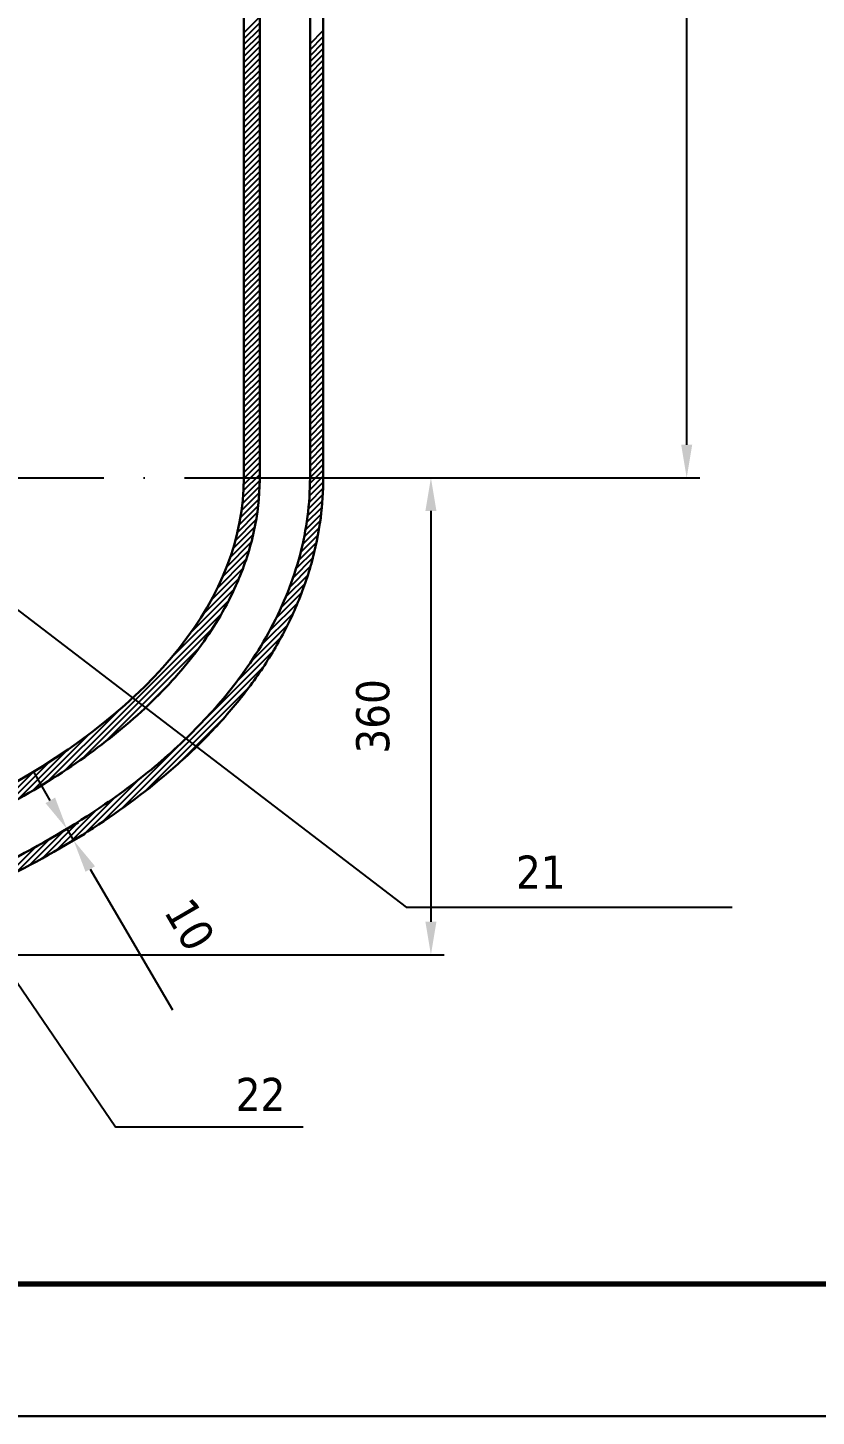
# Model space of a CAD drawing. Header units: millimetres. Extents: x 0 to 594, y 0 to 420.
# Drawn here: x 188.6 to 248.2, y 0 to 104.9 of the extents above; entities that cross this region are included whole.
import ezdxf

# ---------------------------------------------------------------- set-up
doc = ezdxf.new("R2010")
doc.units = ezdxf.units.MM
doc.linetypes.add('ACAD_ISO04W100', pattern=[30, 24, -3, 0, -3])
for name, color, linetype, lineweight in [('中心线', 1, 'ACAD_ISO04W100', 25), ('图幅线', 7, 'Continuous', 30), ('图框线', 3, 'Continuous', 70), ('填充', 6, 'Continuous', 25), ('粗实线', 7, 'Continuous', 30)]:
    doc.layers.add(name, color=color, linetype=linetype, lineweight=lineweight)
doc.layers.add('细实线', color=7, linetype='Continuous')
doc.styles.get("Standard").update_dxf_attribs({"font": 'TAHOMA.TTF', "height": 2})
doc.dimstyles.new('工程', dxfattribs={"dimscale": 5, "dimtxt": 0.5, "dimasz": 0.5, "dimexe": 0.2, "dimexo": 0, "dimtad": 1, "dimlfac": 10, "dimdsep": 46, "dimtxsty": 'Standard', "dimcen": -0.4, "dimadec": 0, "dimazin": 0, "dimtm": 1e-09, "dimtfac": 1, "dimtmove": 0, "dimatfit": 3, "dimfxl": 0, "dimarcsym": 0})

# ---------------------------------------------------------------- blocks, each defined once
blk = doc.blocks.new('*D6')
at = {"layer": 'Defpoints', "color": 0}
for p in [(190.5773485606979, 43.77879715957857), (192.099675270629, 43.50797897195367), (191.0805173881334, 42.91459172974752)]:
    blk.add_point(p, dxfattribs=at)
at = {"layer": '细实线', "color": 0, "lineweight": -2}
for p, q in [((190.3386031762512, 46.53266568404941), (189.080699909309, 48.6931469663141)), ((190.5773485606979, 43.77879715957857), (192.4606989560993, 44.87534570856159)), ((191.5965064431934, 44.37218440178471), (192.099675270629, 43.50797897195367)), ((191.0805173881334, 42.91459172974752), (192.9638677835349, 44.01114027873054)), ((193.3575785375712, 41.34749768968898), (199.5572446389293, 30.69941136995582))]:
    blk.add_line(p, q, dxfattribs=at)
at = {"layer": '细实线', "color": 0}
for points in [[(190.698683389962, 46.74231622853976), (189.9785229625404, 46.32301513955903), (191.5965064431934, 44.37218440178471)], [(193.717658751282, 41.55714823417934), (192.9974983238604, 41.13784714519861), (192.099675270629, 43.50797897195367)]]:
    blk.add_solid(points, dxfattribs=at)
at = {"layer": '细实线', "color": 0, "insert": (200.8672054656846, 37.14454460583894), "char_height": 2.5, "attachment_point": 5, "rotation": 300.20937170139894}
blk.add_mtext('10', dxfattribs=at)
blk = doc.blocks.new('*D29')
at = {"layer": 'Defpoints', "color": 0, "lineweight": -3}
for p in [(206.7061487516299, 215.5022962032479), (238.4100673286002, 215.5022962032479), (219.0896006263561, 70.90229620324794)]:
    blk.add_point(p, dxfattribs=at)
at = {"layer": '细实线', "color": 0, "lineweight": -2}
for p, q in [((206.7061487516299, 215.5022962032479), (239.4100673286002, 215.5022962032479)), ((238.4100673286002, 73.40229620324793), (238.4100673286002, 213.0022962032479)), ((219.0896006263561, 70.90229620324794), (239.4100673286002, 70.90229620324793))]:
    blk.add_line(p, q, dxfattribs=at)
at = {"layer": '细实线', "color": 0, "lineweight": -3}
for points in [[(237.9934006619336, 213.0022962032479), (238.8267339952669, 213.0022962032479), (238.4100673286002, 215.5022962032479)], [(237.9934006619335, 73.40229620324793), (238.8267339952669, 73.40229620324793), (238.4100673286002, 70.90229620324793)]]:
    blk.add_solid(points, dxfattribs=at)
at = {"layer": '细实线', "color": 0, "lineweight": -3, "insert": (234.2441002365921, 143.2022962032479), "char_height": 2, "attachment_point": 5, "rotation": 90}
blk.add_mtext('1400', dxfattribs=at)

msp = doc.modelspace()

# ---------------------------------------------------------------- linework, layer by layer
at = {"layer": '中心线'}
msp.add_line((49.97486279468973, 70.90229620324794), (228.0519205605811, 70.90229620324794), dxfattribs=at)
at = {"layer": '图幅线'}
msp.add_lwpolyline([(-1.24753569252789e-06, 2.676100848475471e-06), (593.9999987524643, 2.676100848475471e-06), (593.9999987524643, 420.0000026761008), (-1.24753569252789e-06, 420.0000026761008)], close=True, dxfattribs=at)
at = {"layer": '图框线'}
msp.add_lwpolyline([(9.999998752464307, 10.00000267610085), (583.9999987524643, 10.00000267610085), (583.9999987524643, 410.0000026761008), (9.999998752464307, 410.0000026761008)], close=True, dxfattribs=at)
at = {"layer": '填充'}
for p, q in [((204.9561487516294, 104.5377676675976), (206.1561487516297, 105.7377676675978)), ((204.9561487516294, 104.0887548615442), (206.1561487516297, 105.2887548615442)), ((204.9561487516294, 103.6397420554908), (206.1561487516297, 104.8397420554909)), ((204.9561487516294, 103.1907292494373), (206.1561487516297, 104.3907292494373)), ((204.9561487516294, 102.7417164433839), (206.1561487516297, 103.9417164433839)), ((209.9561487516294, 103.7006011889027), (210.9561487516294, 104.7006011889027)), ((209.9561487516294, 103.2515883828491), (210.9561487516294, 104.2515883828491)), ((204.9561487516294, 102.2927036373303), (206.1561487516297, 103.4927036373306)), ((204.9561487516294, 101.8436908312769), (206.1561487516297, 103.043690831277)), ((209.9561487516294, 102.8025755767958), (210.9561487516294, 103.8025755767958)), ((209.9561487516294, 102.3535627707424), (210.9561487516294, 103.3535627707424)), ((209.9561487516294, 101.9045499646888), (210.9561487516294, 102.9045499646888)), ((204.9561487516294, 101.3946780252234), (206.1561487516297, 102.5946780252234)), ((204.9561487516294, 100.94566521917), (206.1561487516297, 102.14566521917)), ((209.9561487516294, 101.4555371586353), (210.9561487516294, 102.4555371586355)), ((209.9561487516294, 101.0065243525819), (210.9561487516294, 102.0065243525819)), ((204.9561487516294, 100.4966524131164), (206.1561487516297, 101.6966524131167)), ((204.9561487516294, 100.047639607063), (206.1561487516297, 101.2476396070631)), ((204.9561487516294, 99.59862680100969), (206.1561487516297, 100.7986268010097)), ((209.9561487516294, 100.5575115465285), (210.9561487516294, 101.5575115465285)), ((209.9561487516294, 100.1084987404749), (210.9561487516294, 101.1084987404749)), ((204.9561487516294, 99.1496139949561), (206.1561487516297, 100.3496139949561)), ((204.9561487516294, 98.70060118890274), (206.1561487516297, 99.90060118890278)), ((209.9561487516294, 99.65948593442158), (210.9561487516294, 100.6594859344216)), ((209.9561487516294, 99.210473128368), (210.9561487516294, 100.210473128368)), ((209.9561487516294, 98.76146032231463), (210.9561487516294, 99.76146032231463)), ((204.9561487516294, 98.25158838284915), (206.1561487516297, 99.45158838284942)), ((204.9561487516294, 97.80257557679579), (206.1561487516297, 99.00257557679583)), ((209.9561487516294, 98.31244751626127), (210.9561487516294, 99.31244751626127)), ((209.9561487516294, 97.86343471020768), (210.9561487516294, 98.86343471020768)), ((204.9561487516294, 97.3535627707422), (206.1561487516297, 98.55356277074247)), ((204.9561487516294, 96.90454996468884), (206.1561487516297, 98.10454996468889)), ((204.9561487516294, 96.45553715863548), (206.1561487516297, 97.65553715863552)), ((209.9561487516294, 97.41442190415432), (210.9561487516294, 98.41442190415432)), ((209.9561487516294, 96.96540909810074), (210.9561487516294, 97.96540909810074)), ((204.9561487516294, 96.00652435258189), (206.1561487516297, 97.20652435258216)), ((204.9561487516294, 95.55751154652853), (206.1561487516297, 96.75751154652858)), ((209.9561487516294, 96.51639629204738), (210.9561487516294, 97.51639629204738)), ((209.9561487516294, 96.06738348599379), (210.9561487516294, 97.06738348599379)), ((209.9561487516294, 95.61837067994043), (210.9561487516294, 96.61837067994043)), ((204.9561487516294, 95.10849874047494), (206.1561487516297, 96.30849874047499)), ((204.9561487516294, 94.65948593442158), (206.1561487516297, 95.85948593442163)), ((209.9561487516294, 95.16935787388684), (210.9561487516294, 96.16935787388707)), ((209.9561487516294, 94.72034506783348), (210.9561487516294, 95.72034506783348)), ((204.9561487516294, 94.210473128368), (206.1561487516297, 95.41047312836827)), ((204.9561487516294, 93.76146032231463), (206.1561487516297, 94.96146032231468)), ((204.9561487516294, 93.31244751626127), (206.1561487516297, 94.51244751626132)), ((209.9561487516294, 94.27133226178012), (210.9561487516294, 95.27133226178012)), ((209.9561487516294, 93.82231945572653), (210.9561487516294, 94.82231945572653)), ((204.9561487516294, 92.86343471020768), (206.1561487516297, 94.06343471020773)), ((204.9561487516294, 92.41442190415432), (206.1561487516297, 93.61442190415437)), ((209.9561487516294, 93.37330664967317), (210.9561487516294, 94.37330664967317)), ((209.9561487516294, 92.92429384361958), (210.9561487516294, 93.92429384361958)), ((209.9561487516294, 92.47528103756622), (210.9561487516294, 93.47528103756622)), ((204.9561487516294, 91.96540909810074), (206.1561487516297, 93.16540909810101)), ((204.9561487516294, 91.51639629204738), (206.1561487516297, 92.71639629204742)), ((209.9561487516294, 92.02626823151263), (210.9561487516294, 93.02626823151286)), ((209.9561487516294, 91.57725542545927), (210.9561487516294, 92.57725542545927)), ((204.9561487516294, 91.06738348599379), (206.1561487516297, 92.26738348599406)), ((204.9561487516294, 90.61837067994043), (206.1561487516297, 91.81837067994047)), ((204.9561487516294, 90.16935787388684), (206.1561487516297, 91.36935787388711)), ((209.9561487516294, 91.12824261940591), (210.9561487516294, 92.12824261940591)), ((209.9561487516294, 90.67922981335232), (210.9561487516294, 91.67922981335232)), ((204.9561487516294, 89.72034506783348), (206.1561487516297, 90.92034506783375)), ((204.9561487516294, 89.27133226178012), (206.1561487516297, 90.47133226178016)), ((209.9561487516294, 90.23021700729896), (210.9561487516294, 91.23021700729896)), ((209.9561487516294, 89.78120420124537), (210.9561487516294, 90.78120420124537)), ((209.9561487516294, 89.33219139519201), (210.9561487516294, 90.33219139519201)), ((204.9561487516294, 88.82231945572653), (206.1561487516297, 90.0223194557268)), ((204.9561487516294, 88.37330664967317), (206.1561487516297, 89.57330664967321)), ((209.9561487516294, 88.88317858913842), (210.9561487516294, 89.88317858913842)), ((209.9561487516294, 88.43416578308506), (210.9561487516294, 89.43416578308506)), ((204.9561487516294, 87.92429384361958), (206.1561487516297, 89.12429384361985)), ((204.9561487516294, 87.47528103756622), (206.1561487516297, 88.67528103756626)), ((204.9561487516294, 87.02626823151263), (206.1561487516297, 88.2262682315129)), ((209.9561487516294, 87.9851529770317), (210.9561487516294, 88.9851529770317)), ((209.9561487516294, 87.53614017097811), (210.9561487516294, 88.53614017097811)), ((204.9561487516294, 86.57725542545927), (206.1561487516297, 87.77725542545932)), ((204.9561487516294, 86.12824261940568), (206.1561487516297, 87.32824261940596)), ((209.9561487516294, 87.08712736492475), (210.9561487516294, 88.08712736492475)), ((209.9561487516294, 86.63811455887117), (210.9561487516294, 87.63811455887117)), ((209.9561487516294, 86.1891017528178), (210.9561487516294, 87.1891017528178)), ((204.9561487516294, 85.67922981335232), (206.1561487516297, 86.8792298133526)), ((204.9561487516294, 85.23021700729896), (206.1561487516297, 86.430217007299)), ((209.9561487516294, 85.74008894676422), (210.9561487516294, 86.74008894676422)), ((209.9561487516294, 85.29107614071086), (210.9561487516294, 86.29107614071086)), ((204.9561487516294, 84.78120420124537), (206.1561487516297, 85.98120420124565)), ((204.9561487516294, 84.33219139519201), (206.1561487516297, 85.53219139519206)), ((204.9561487516294, 83.88317858913842), (206.1561487516297, 85.0831785891387)), ((209.9561487516294, 84.84206333465727), (210.9561487516294, 85.84206333465727)), ((209.9561487516294, 84.39305052860391), (210.9561487516294, 85.39305052860391)), ((204.9561487516294, 83.43416578308506), (206.1561487516297, 84.63416578308534)), ((204.9561487516294, 82.9851529770317), (206.1561487516297, 84.18515297703175)), ((209.9561487516294, 83.94403772255055), (210.9561487516294, 84.94403772255055)), ((209.9561487516294, 83.49502491649696), (210.9561487516294, 84.49502491649696)), ((209.9561487516294, 83.0460121104436), (210.9561487516294, 84.0460121104436)), ((204.9561487516294, 82.53614017097811), (206.1561487516297, 83.73614017097839)), ((204.9561487516294, 82.08712736492475), (206.1561487516297, 83.2871273649248)), ((209.9561487516294, 82.59699930439001), (210.9561487516294, 83.59699930439001)), ((209.9561487516294, 82.14798649833665), (210.9561487516294, 83.14798649833665)), ((204.9561487516294, 81.63811455887117), (206.1561487516297, 82.83811455887144)), ((204.9561487516294, 81.1891017528178), (206.1561487516297, 82.38910175281785)), ((204.9561487516294, 80.74008894676422), (206.1561487516297, 81.94008894676449)), ((209.9561487516294, 81.69897369228329), (210.9561487516294, 82.69897369228306)), ((209.9561487516294, 81.2499608862297), (210.9561487516294, 82.2499608862297)), ((204.9561487516294, 80.29107614071086), (206.1561487516297, 81.4910761407109)), ((204.9561487516294, 79.84206333465727), (206.1561487516297, 81.04206333465754)), ((209.9561487516294, 80.80094808017634), (210.9561487516294, 81.80094808017611)), ((209.9561487516294, 80.35193527412275), (210.9561487516294, 81.35193527412275)), ((209.9561487516294, 79.90292246806939), (210.9561487516294, 80.90292246806939)), ((204.9561487516294, 79.39305052860391), (206.1561487516297, 80.59305052860418)), ((204.9561487516294, 78.94403772255055), (206.1561487516297, 80.14403772255059)), ((209.9561487516294, 79.4539096620158), (210.9561487516294, 80.4539096620158)), ((209.9561487516294, 79.00489685596244), (210.9561487516294, 80.00489685596244)), ((204.9561487516294, 78.49502491649696), (206.1561487516297, 79.69502491649723)), ((204.9561487516294, 78.0460121104436), (206.1561487516297, 79.24601211044364)), ((204.9561487516294, 77.59699930439001), (206.1561487516297, 78.79699930439028)), ((209.9561487516294, 78.55588404990885), (210.9561487516294, 79.55588404990885)), ((209.9561487516294, 78.1068712438555), (210.9561487516294, 79.1068712438555)), ((204.9561487516294, 77.14798649833665), (206.1561487516297, 78.34798649833692)), ((204.9561487516294, 76.69897369228306), (206.1561487516297, 77.89897369228333)), ((209.9561487516294, 77.65785843780213), (210.9561487516294, 78.6578584378019)), ((209.9561487516294, 77.20884563174855), (210.9561487516294, 78.20884563174855)), ((209.9561487516294, 76.75983282569518), (210.9561487516294, 77.75983282569496)), ((204.9561487516294, 76.2499608862297), (206.1561487516297, 77.44996088622997)), ((204.9561487516294, 75.80094808017611), (206.1561487516297, 77.00094808017639)), ((209.9561487516294, 76.3108200196416), (210.9561487516294, 77.3108200196416)), ((209.9561487516294, 75.86180721358824), (210.9561487516294, 76.86180721358824)), ((204.9561487516294, 75.35193527412275), (206.1561487516297, 76.55193527412303)), ((204.9561487516294, 74.90292246806939), (206.1561487516297, 76.10292246806944)), ((204.9561487516294, 74.4539096620158), (206.1561487516297, 75.65390966201608)), ((209.9561487516294, 75.41279440753465), (210.9561487516294, 76.41279440753465)), ((209.9561487516294, 74.96378160148129), (210.9561487516294, 75.96378160148129)), ((204.9561487516294, 74.00489685596244), (206.1561487516297, 75.20489685596249)), ((204.9561487516294, 73.55588404990885), (206.1561487516297, 74.75588404990913)), ((209.9561487516294, 74.51476879542793), (210.9561487516294, 75.5147687954277)), ((209.9561487516294, 74.06575598937434), (210.9561487516294, 75.06575598937434)), ((209.9561487516294, 73.61674318332098), (210.9561487516294, 74.61674318332098)), ((204.9561487516294, 73.1068712438555), (206.1561487516297, 74.30687124385577)), ((204.9561487516294, 72.65785843780213), (206.1561487516297, 73.85785843780218)), ((209.9561487516294, 73.16773037726739), (210.9561487516294, 74.16773037726739)), ((209.9561487516294, 72.71871757121403), (210.9561487516294, 73.7187175712138)), ((204.9561487516294, 72.20884563174855), (206.1561487516297, 73.40884563174882)), ((204.9561487516294, 71.75983282569518), (206.1561487516297, 72.95983282569523)), ((204.9561487516294, 71.3108200196416), (206.1561487516297, 72.51082001964187)), ((209.9561487516294, 72.26970476516044), (210.9561487516294, 73.26970476516044)), ((209.9561487516294, 71.82069195910708), (210.9561487516294, 72.82069195910708)), ((204.9491038654901, 70.40574952139559), (206.1561487516297, 71.61279440753492)), ((204.9561018041218, 70.86176026608064), (206.1561487516297, 72.06180721358851)), ((209.9519785481562, 70.46948333747332), (210.9561487516294, 71.47365354094654)), ((209.9561487516294, 71.37167915305372), (210.9561487516294, 72.37167915305349)), ((209.9561487516294, 70.92266634700013), (210.9561487516294, 71.92266634700013)), ((204.8962661138376, 69.45488615763566), (206.1551988678157, 70.71381891161423)), ((204.9295299025212, 69.93716275237307), (206.1561487516297, 71.16378160148156)), ((209.9144977012543, 69.53397687846473), (210.9538418464782, 70.57332102368832)), ((209.9383047767815, 70.00679676004552), (210.9561487516294, 71.02464073489318)), ((204.7001533219473, 67.91173494758505), (206.0873194092115, 69.29890103484945)), ((204.7832499233041, 68.44384435499546), (206.1226217955946, 69.78321622728618)), ((204.8480150401802, 68.95762227792511), (206.1449164928513, 70.25452373059625)), ((209.8335596432012, 68.55501320830444), (210.922416835073, 69.64387040017618)), ((209.8798518646814, 69.05031823583818), (210.9428871555929, 70.11335352674973)), ((204.4697021164512, 66.78325812998241), (205.9728684821658, 68.28642449569679)), ((204.5965327834556, 67.35910160304002), (206.0378534462994, 68.80042226588398)), ((209.7021660938336, 67.52559404683029), (210.850361082722, 68.67378903571876)), ((209.7746892485716, 68.04713000762172), (210.8918099054618, 69.16425066451166)), ((204.13207890881, 65.5476093102343), (205.7895901163166, 67.20512051774062)), ((204.3163093635463, 66.18085257102393), (205.890757384284, 67.7553005917614)), ((209.5111185104252, 66.43652085131453), (210.7315891653648, 67.65699150625437)), ((209.6147795895009, 66.989194736444), (210.7972638610973, 68.17167900804043)), ((203.9114086365203, 64.87792623189102), (205.6670168028355, 66.6335343982064)), ((209.2479084946863, 65.27528522346893), (210.5581550938205, 66.58553182260334)), ((209.3895033942209, 65.86589292905683), (210.6522827932941, 67.12867232813005)), ((203.3272381216762, 63.39573010494018), (205.3455148688186, 65.41400685208237)), ((203.6467079733307, 64.16421276264782), (205.5201773666486, 66.03768215596574)), ((208.8943663508908, 64.02371746756648), (210.3195963644349, 65.44894748111051)), ((209.083862064168, 64.66222598689728), (210.4478118322332, 66.02617575496242)), ((202.449515624011, 61.61998199516802), (204.8929545729484, 64.06342094410525)), ((202.9369019609331, 62.55638113814325), (205.1384570536234, 64.75793623083382)), ((208.4229281564517, 62.65425366102045), (210.0011287100011, 64.23245421456977)), ((208.6756699095741, 63.35600822019614), (210.1715139942481, 64.85185230487014)), ((201.8167959735957, 60.53824953869912), (204.6007069395869, 63.32216050469037)), ((208.1296999800398, 61.91201267855513), (209.805493746253, 63.58780644476838)), ((200.927508420195, 59.1999491792451), (204.2497908136339, 62.52223157268349)), ((207.3829025850537, 60.26718967146235), (209.3228224636992, 62.20710955010782)), ((207.7872086457083, 61.12050853817004), (209.5809574830574, 62.91425737551936)), ((199.3236856591948, 57.14711361219133), (203.8221458469753, 61.64557379997177)), ((206.8975578773439, 59.33283215769893), (209.0248735075839, 61.46014778793915)), ((191.3483522533953, 48.7227674003384), (203.2877828888018, 60.66219803574495)), ((205.5255429834484, 57.06279165169622), (208.2720054523771, 59.80925412062516)), ((206.2990453998287, 58.28530687413013), (208.6786009731159, 60.66486244741736)), ((192.7564661599804, 49.68186850087), (202.5892334087872, 59.51463574967693)), ((204.4213140648476, 55.50954992704237), (207.7869691176916, 58.87520497988635)), ((194.4720479809685, 50.9484375158047), (201.5832855679756, 58.05967510281152)), ((201.9520056601578, 52.59122871629893), (207.1936110455682, 57.8328341017093)), ((195.6808078102386, 45.87101806032615), (206.4358450453825, 56.62605529547022)), ((197.3566185834216, 53.38399531220443), (199.4081721047738, 55.4355488335566)), ((197.4158564389223, 47.15705388295646), (205.380115606713, 55.1213130507474)), ((190.1044718412682, 47.92789979426493), (195.5849630418584, 53.40839099485493)), ((200.0815569835664, 49.3737416215472), (203.3940154213283, 52.68620005930916)), ((188.9673046073891, 47.23974536643891), (193.2627197911725, 51.53516055022237)), ((187.9068310932144, 46.62828465831785), (191.6550117480866, 50.37646531319001)), ((194.2436677719775, 44.88289082811866), (200.210467980759, 50.84969103690014)), ((186.905007054204, 46.07547342536077), (190.3038716079855, 49.47433797914232)), ((185.9499382397235, 45.5694174169339), (189.0980647813781, 48.71754395858852)), ((192.9707197167054, 44.05895557890017), (197.0562685301653, 48.14450439235998)), ((191.8060668076465, 43.34331547589454), (195.2669468372033, 46.80419550545139)), ((190.7198591529564, 42.70612062725786), (193.8083197525767, 45.79458122687811)), ((188.7161905990052, 41.60047768541358), (191.354054451253, 44.23834153766165)), ((189.6939163696616, 42.12919065001665), (192.5246191887332, 44.959893469088)), ((186.8737431456653, 40.65605584418063), (189.2367699165425, 43.01908261505787)), ((187.7782090451638, 41.11150893762579), (190.2645158732349, 43.59781576569662))]:
    msp.add_line(p, q, dxfattribs=at)
at = {"layer": '粗实线'}
for p, q in [((204.9561487516294, 214.9022962032479), (204.9561487516299, 70.90229620324794)), ((206.1561487516297, 210.3022962032478), (206.1561487516297, 70.90229620324794)), ((209.9561487516299, 179.8596555161287), (209.9561487516299, 70.90229620324794)), ((210.9561487516299, 166.3425221019618), (210.9561487516299, 70.90229620324794))]:
    msp.add_line(p, q, dxfattribs=at)
msp.add_ellipse((134.9561487516299, 70.90229620324794), major_axis=(-69.99999999999997, 1.13686837721616e-14), ratio=0.4999999999999999, start_param=1.66280068611748, end_param=3.141592653589793, dxfattribs=at)
for points, knots in [([(141.599149532809, 34.8589117426643), (144.2199397523855, 34.98277527493747), (146.8271344879141, 35.17996803414235), (152.3563114703243, 35.75790539540253), (155.2690652698748, 36.16112313115468), (160.9703322870583, 37.1508053460625), (163.758819843004, 37.73726247481409), (169.1669737041698, 39.08453994902902), (171.7866167846346, 39.84534941898187), (176.8153566500769, 41.53001106864758), (179.2244348184059, 42.45384834885567), (183.7938131714155, 44.45119313337614), (185.9541037162585, 45.52468221931622), (189.9916125808182, 47.8064102738681), (191.8688382048818, 49.01463243222588), (195.3099304658409, 51.5499158167238), (196.8738304350546, 52.87698109789221), (199.6614121810995, 55.6333388579792), (200.8851406858803, 57.0627010991393), (202.9676445821324, 60.00543077481598), (203.8263856275108, 61.5189640505489), (205.0309424919374, 64.31703898073602), (205.4426940018539, 65.59123236269784), (205.9999878616823, 68.16212549389115), (206.1454189959359, 69.45874983787235), (206.1559576726359, 70.8046824785281), (206.1561487516302, 70.85348934088483), (206.1561487516302, 70.90229620324794)], [1.66502656124431, 1.66502656124431, 1.66502656124431, 1.66502656124431, 1.776878520387083, 1.776878520387083, 1.904956463630456, 1.904956463630456, 2.033034406873829, 2.033034406873829, 2.161112350117202, 2.161112350117202, 2.289190293360576, 2.289190293360576, 2.417268236603949, 2.417268236603949, 2.545346179847323, 2.545346179847323, 2.673424123090696, 2.673424123090696, 2.80150206633407, 2.80150206633407, 2.929580009577443, 2.929580009577443, 3.033628837103816, 3.033628837103816, 3.13767766463019, 3.13767766463019, 3.141592653589793, 3.141592653589793, 3.141592653589793, 3.141592653589793]), ([(210.9561487516299, 70.90229620324794), (210.9561487516299, 69.89346392641141), (210.8910373594004, 68.88497309999957), (210.6121140031274, 66.72191857393636), (210.3763983923841, 65.5703090067625), (209.7419600309295, 63.30286195422468), (209.3434185560391, 62.18711722493686), (208.3961076980723, 60.00346240268277), (207.8474328018834, 58.93540142467646), (206.6128779584338, 56.85320644794115), (205.9270336571554, 55.83895640289165), (204.429536582235, 53.86652247969346), (203.6177960484843, 52.9082080195044), (201.8780539843866, 51.04797453203741), (200.9499040746278, 50.14592525672788), (198.1493745364961, 47.65442219030933), (196.1454177076985, 46.13251776751986), (191.8066243545327, 43.27914740399456), (189.471624514049, 41.94782837638718), (184.5095348142232, 39.48023513425824), (181.8824293921708, 38.34411408462802), (176.0817288148365, 36.16371836100166), (172.8795861345448, 35.14266047832984), (166.1101650937517, 33.32990516128825), (162.5336908010864, 32.54824740112053), (155.5473674983687, 31.33964707446808), (152.1540089137234, 30.88619330867323), (148.7177339511432, 30.55654829834702)], [0, 0, 0, 0, 0.06438698077544637, 0.06438698077544637, 0.138991699237044, 0.138991699237044, 0.2135964176986416, 0.2135964176986416, 0.2882011361602392, 0.2882011361602392, 0.3628058546218368, 0.3628058546218368, 0.4374105730834344, 0.4374105730834344, 0.512015291545032, 0.512015291545032, 0.6500652634574646, 0.6500652634574646, 0.7881152353698972, 0.7881152353698972, 0.9261652072823299, 0.9261652072823299, 1.079105245000487, 1.079105245000487, 1.237705100788158, 1.237705100788158, 1.3812537826209, 1.3812537826209, 1.3812537826209, 1.3812537826209]), ([(209.9561487516299, 70.90229620324794), (209.9561487516299, 69.92573966303576), (209.8924188135421, 68.94921483800749), (209.6393471657817, 67.00835948435088), (209.4500391480752, 66.04407823874749), (208.9508949763313, 64.138197240409), (208.641106939967, 63.19661488418933), (207.9080094302877, 61.34379842070598), (207.4847405679575, 60.43255251869709), (206.5322023557174, 58.64519866979799), (206.0029555169336, 57.76906453459833), (204.5295963608897, 55.58647585113135), (203.5168645414934, 54.30625777782052), (201.2771529600782, 51.83953528405573), (200.050114337013, 50.65289177641375), (197.3993437189452, 48.37417427633955), (195.975540980991, 47.2820498620631), (192.1399458079582, 44.63761113591545), (189.6056561193632, 43.14986223343408), (184.1655539417771, 40.40962293898724), (181.2596038179291, 39.15725202712019), (175.1361294057133, 36.90208723000796), (171.9186014281132, 35.8994014430084), (165.2394834561156, 34.15825486676636), (161.7779424432729, 33.41986518029898), (155.3834907799038, 32.33776514674969), (152.4807983717533, 31.94498875016575), (149.5437530584341, 31.64347666828439)], [0, 0, 0, 0, 0.0651037693474816, 0.0651037693474816, 0.1302075386949632, 0.1302075386949632, 0.1953113080424448, 0.1953113080424448, 0.2604150773899264, 0.2604150773899264, 0.3255188467374081, 0.3255188467374081, 0.4261631707356649, 0.4261631707356649, 0.5268074947339217, 0.5268074947339217, 0.6274518187321786, 0.6274518187321786, 0.7817009033164499, 0.7817009033164499, 0.9359499879007214, 0.9359499879007214, 1.090199072484993, 1.090199072484993, 1.244448157069264, 1.244448157069264, 1.368314708602858, 1.368314708602858, 1.368314708602858, 1.368314708602858])]:
    msp.add_open_spline(points, degree=3, knots=knots, dxfattribs=at)
at = {"layer": '细实线', "lineweight": -3}
for p, q in [((214.1452212787926, 70.90229620324794), (220.0896006263561, 70.90229620324794)), ((219.0896006263561, 68.40229620324794), (219.0896006263561, 37.35891174266428)), ((141.599149532809, 34.8589117426643), (220.0896006263561, 34.85891174266428))]:
    msp.add_line(p, q, dxfattribs=at)
at = {"layer": '细实线'}
for points in [[(167.2379725994988, 76.69313213403143), (217.2114612091773, 38.47415352859616), (241.8487405675473, 38.47415352859616)], [(183.5105035557772, 39.08886747850647), (195.2542641621035, 21.87713606077534), (209.4385113127346, 21.87713606077534)]]:
    msp.add_lwpolyline(points, dxfattribs=at)
at = {"layer": '细实线', "lineweight": -3}
for points in [[(218.6729339596894, 68.40229620324794), (219.5062672930227, 68.40229620324794), (219.0896006263561, 70.90229620324794)], [(218.6729339596894, 37.35891174266428), (219.5062672930227, 37.35891174266428), (219.0896006263561, 34.85891174266428)]]:
    msp.add_solid(points, dxfattribs=at)

# ---------------------------------------------------------------- texts
at = {"layer": '细实线'}
for s, p in [('21', (225.5150812880215, 39.86588026726758)), ('22', (204.3419575740973, 23.06768802994407))]:
    msp.add_text(s, height=2.5, dxfattribs=at).set_placement(p)
at = {"layer": '细实线', "lineweight": -3, "insert": (214.7146006263561, 52.88060397295614), "char_height": 2.5, "attachment_point": 5, "rotation": 90}
msp.add_mtext('360', dxfattribs=at)

# ---------------------------------------------------------------- dimensions: what is measured, and where the dimension line sits
at = {"layer": '细实线', "lineweight": -3}
dim = msp.add_linear_dim(base=(238.4100673286002, 215.5022962032479), p1=(219.0896006263561, 70.90229620324794), p2=(206.7061487516299, 215.5022962032479), angle=90, text='1400', dimstyle='工程', dxfattribs=at)
dim.commit()
dim.dimension.update_dxf_attribs({"geometry": '*D29', "text_midpoint": (234.2441002365921, 143.2022962032479)})
at = {"layer": '细实线'}
dim = msp.add_aligned_dim(p1=(190.5773485606979, 43.77879715957856), p2=(191.0805173881335, 42.91459172974752), distance=1.179318111734803, dimstyle='工程', dxfattribs=at)
dim.commit()
dim.dimension.update_dxf_attribs({"geometry": '*D6', "text_midpoint": (200.8672054656846, 37.14454460583894)})

doc.saveas('drawing.dxf')
